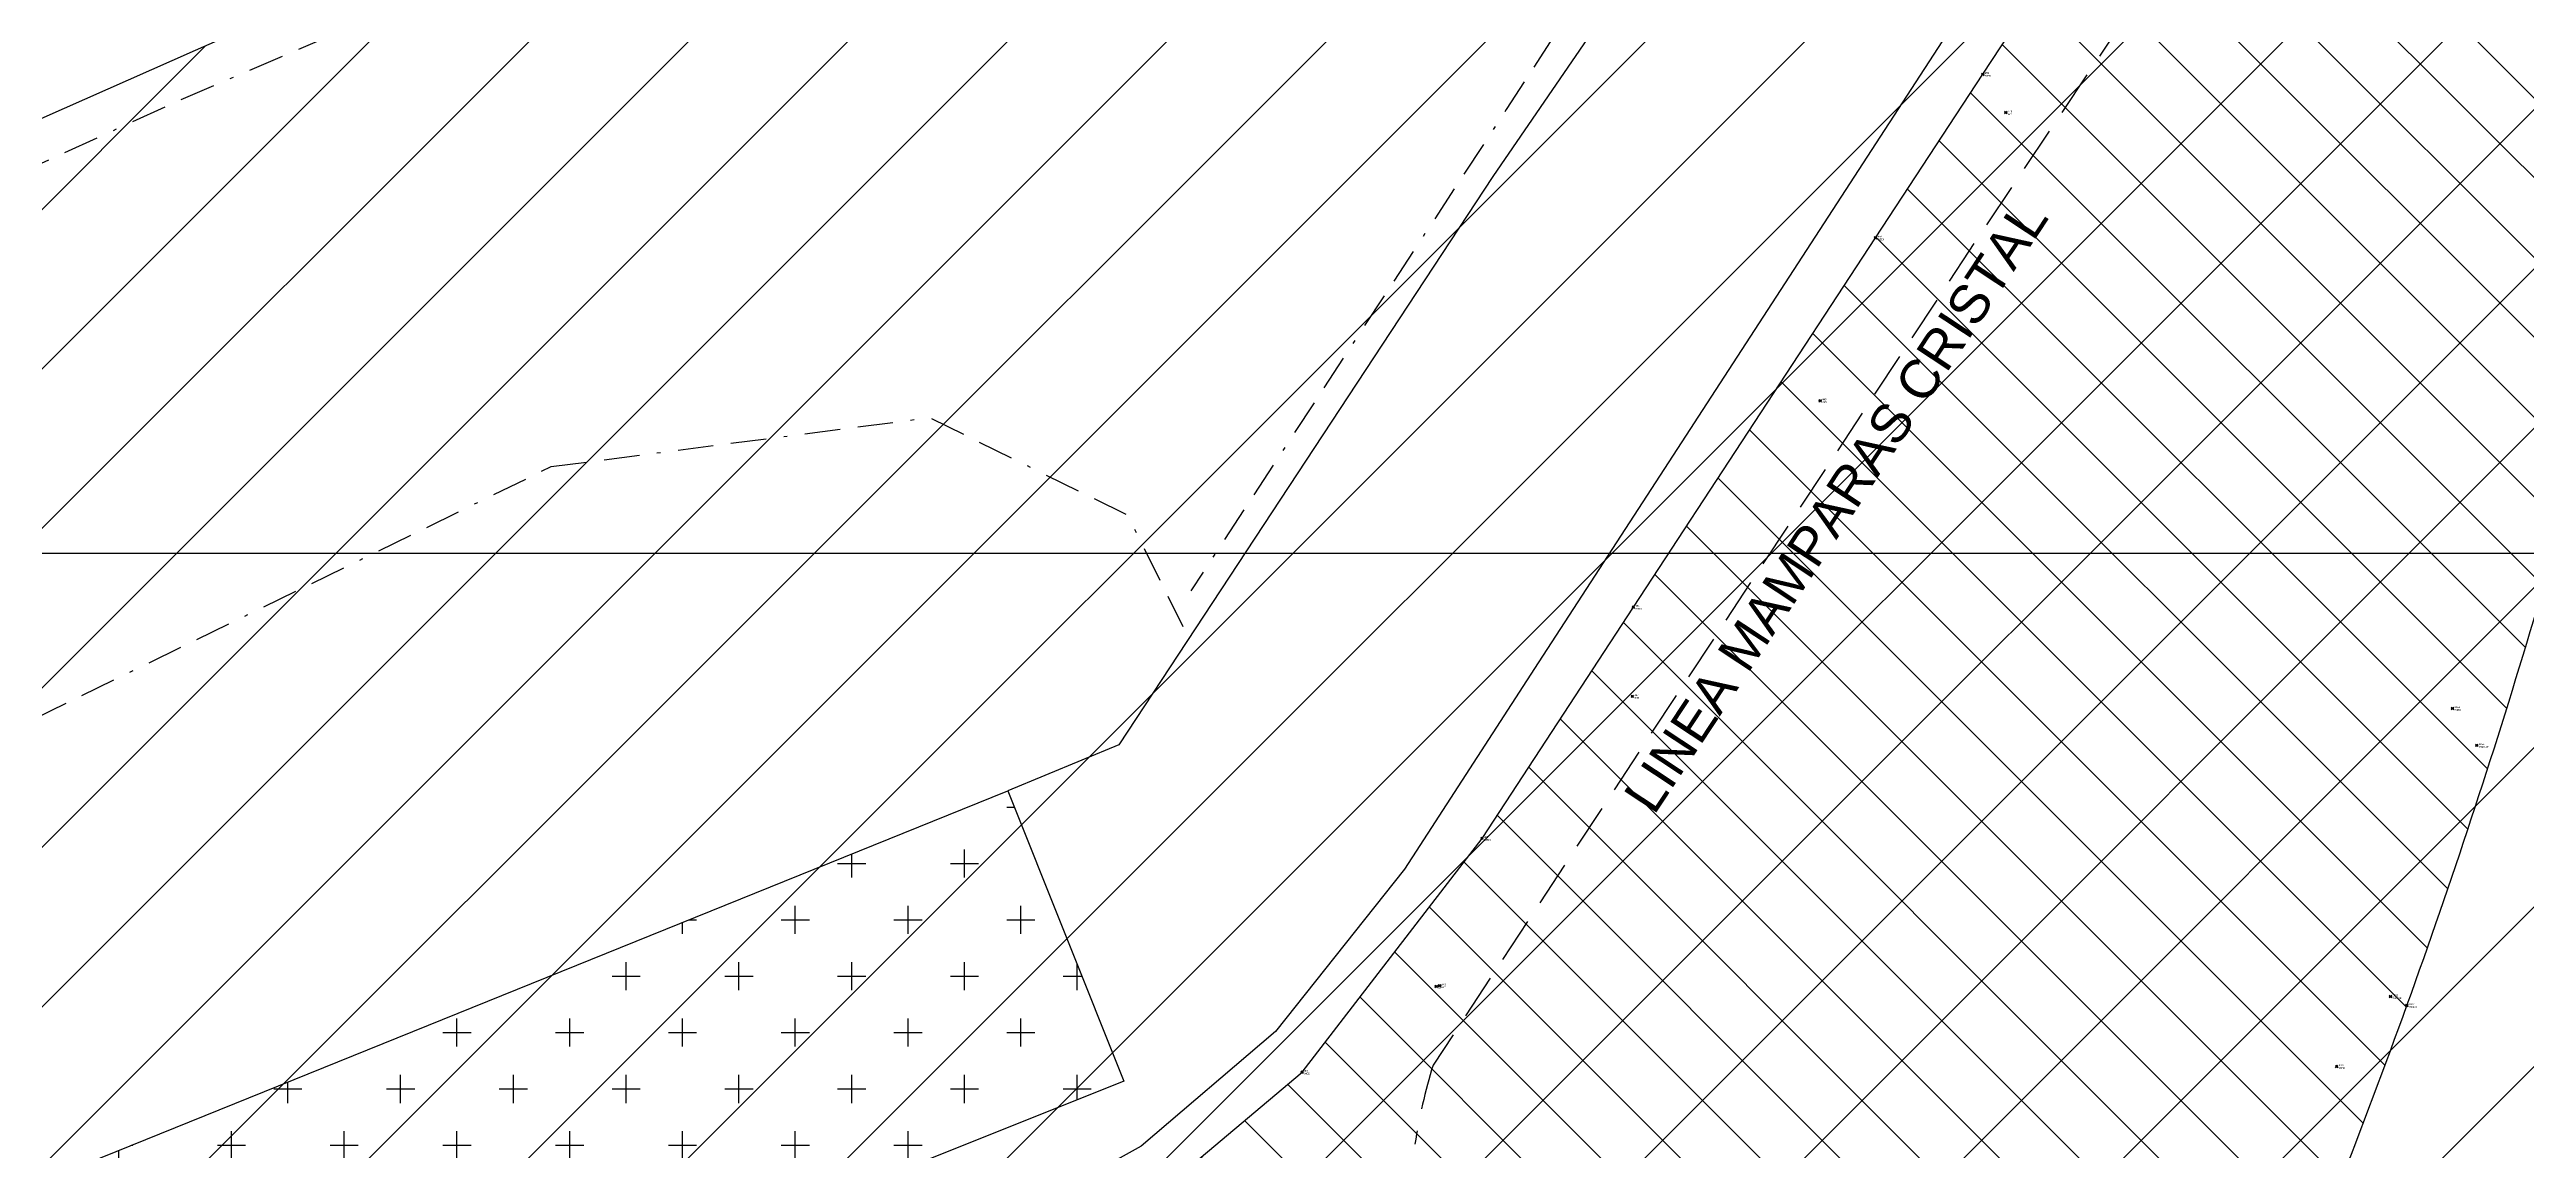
# Model space of a CAD drawing. Extents: x 352140 to 354978, y 6304672 to 6307963.
# Drawn here: x 352525.1 to 352594.8, y 6305483.2 to 6305514.2 of the extents above; entities that cross this region are included whole.
import ezdxf

# ---------------------------------------------------------------- set-up
doc = ezdxf.new("R2010")
doc.units = 0
for name, pattern in [('BORDER', [1.75, 0.5, -0.25, 0.5, -0.25, 0, -0.25]), ('DASHED', [19.05, 12.7, -6.35]), ('DIVIDE', [1.25, 0.5, -0.25, 0, -0.25, 0, -0.25]), ('HIDDEN', [9.525, 6.35, -3.175])]:
    doc.linetypes.add(name, pattern=pattern)
doc.layers.get('0').update_dxf_attribs({"linetype": 'CONTINUOUS'})
for name, color, linetype in [('0-LEVANTAMIENTO 2020.SEP', 252, 'CONTINUOUS'), ('02_Geo ext_Acotamiento', 7, 'CONTINUOUS'), ('1-ADOQUIN', 8, 'CONTINUOUS'), ('1-coordenadas', 8, 'CONTINUOUS'), ('1-JARDINERA', 7, 'CONTINUOUS'), ('1-LINEA DE CIERRO', 7, 'DIVIDE'), ('1-LINEA EXTERIOR EDIFICIO MADERAS', 252, 'CONTINUOUS'), ('1-LINEA MAMPARA DE CRISTAL', 7, 'HIDDEN'), ('1-RADIER', 251, 'CONTINUOUS'), ('1-REJA', 252, 'FENCELINE1'), ('1-TALUD', 252, 'BORDER'), ('2-ACHURADO JARDINERA', 252, 'CONTINUOUS'), ('V-NODE-TEXT5', 5, 'CONTINUOUS')]:
    doc.layers.add(name, color=color, linetype=linetype)
doc.styles.add('A', font='arial.ttf', dxfattribs={"height": 2})
doc.styles.add('ROMANS', font='romans.shx', dxfattribs={"width": 0.75})
doc.linetypes.add('FENCELINE1', pattern='A,6.35,-2.54,[133,ltypeshp.shx,S=2.54,R=0,X=-2.54,Y=0],-2.54,25.4', length=36.83)
doc.dimstyles.new('Principal', dxfattribs={"dimscale": 0, "dimtxt": 2, "dimasz": 2, "dimexe": 1, "dimexo": 1, "dimtad": 1, "dimrnd": 0.05, "dimzin": 1, "dimtxsty": 'ROMANS', "dimcen": 2.5, "dimclrt": 2, "dimaunit": 2, "dimadec": 0, "dimazin": 0, "dimtfac": 1, "dimtmove": 0, "dimatfit": 3, "dimfxl": 1, "dimfxlon": 1, "dimarcsym": 0})

# ---------------------------------------------------------------- blocks, each defined once
blk = doc.blocks.new('COORDENADAS')
at = {"layer": '1-coordenadas'}
blk.add_line((20, -700.625), (1420, -700.625), dxfattribs=at)
blk = doc.blocks.new('*U623', base_point=(352589.444, 6305485.549))
at = {"layer": 'V-NODE-TEXT5', "lineweight": -2}
for p, q in [((352589.408, 6305485.513), (352589.48, 6305485.585)), ((352589.408, 6305485.585), (352589.48, 6305485.513))]:
    blk.add_line(p, q, dxfattribs=at)
blk.add_circle((352589.444, 6305485.549), 0.0254, dxfattribs=at)
at = {"layer": 'V-NODE-TEXT5', "color": 0, "linetype": 'ByBlock', "char_height": 0.0508}
for s, insert, attachment_point in [('WPIC', (352589.503, 6305485.53), 1), ('1027', (352589.503, 6305485.585), 4)]:
    blk.add_mtext(s, dxfattribs=dict(at, insert=insert, attachment_point=attachment_point))
blk = doc.blocks.new('*U624', base_point=(352592.703, 6305495.629))
at = {"layer": 'V-NODE-TEXT5', "lineweight": -2}
for p, q in [((352592.667, 6305495.593), (352592.739, 6305495.665)), ((352592.667, 6305495.665), (352592.739, 6305495.593))]:
    blk.add_line(p, q, dxfattribs=at)
blk.add_circle((352592.703, 6305495.629), 0.0254, dxfattribs=at)
at = {"layer": 'V-NODE-TEXT5', "color": 0, "linetype": 'ByBlock', "char_height": 0.0508}
for s, insert, attachment_point in [('WPIC', (352592.762, 6305495.61), 1), ('1028', (352592.762, 6305495.665), 4)]:
    blk.add_mtext(s, dxfattribs=dict(at, insert=insert, attachment_point=attachment_point))
blk = doc.blocks.new('*U628', base_point=(352564.092, 6305487.804))
at = {"layer": 'V-NODE-TEXT5', "lineweight": -2}
for p, q in [((352564.056, 6305487.768), (352564.128, 6305487.84)), ((352564.056, 6305487.84), (352564.128, 6305487.768))]:
    blk.add_line(p, q, dxfattribs=at)
blk.add_circle((352564.092, 6305487.804), 0.0254, dxfattribs=at)
at = {"layer": 'V-NODE-TEXT5', "color": 0, "linetype": 'ByBlock', "char_height": 0.0508}
for s, insert, attachment_point in [('WPI', (352564.151, 6305487.785), 1), ('444', (352564.151, 6305487.84), 4)]:
    blk.add_mtext(s, dxfattribs=dict(at, insert=insert, attachment_point=attachment_point))
blk = doc.blocks.new('*U629', base_point=(352564.187, 6305487.822))
at = {"layer": 'V-NODE-TEXT5', "lineweight": -2}
for p, q in [((352564.151, 6305487.786), (352564.223, 6305487.858)), ((352564.151, 6305487.858), (352564.223, 6305487.786))]:
    blk.add_line(p, q, dxfattribs=at)
blk.add_circle((352564.187, 6305487.822), 0.0254, dxfattribs=at)
at = {"layer": 'V-NODE-TEXT5', "color": 0, "linetype": 'ByBlock', "char_height": 0.0508}
for s, insert, attachment_point in [('WPI', (352564.246, 6305487.803), 1), ('446', (352564.246, 6305487.858), 4)]:
    blk.add_mtext(s, dxfattribs=dict(at, insert=insert, attachment_point=attachment_point))
blk = doc.blocks.new('*U630', base_point=(352569.615, 6305495.968))
at = {"layer": 'V-NODE-TEXT5', "lineweight": -2}
for p, q in [((352569.579, 6305495.932), (352569.651, 6305496.004)), ((352569.579, 6305496.004), (352569.651, 6305495.932))]:
    blk.add_line(p, q, dxfattribs=at)
blk.add_circle((352569.615, 6305495.968), 0.0254, dxfattribs=at)
at = {"layer": 'V-NODE-TEXT5', "color": 0, "linetype": 'ByBlock', "char_height": 0.0508}
for s, insert, attachment_point in [('WPI', (352569.674, 6305495.949), 1), ('447', (352569.674, 6305496.004), 4)]:
    blk.add_mtext(s, dxfattribs=dict(at, insert=insert, attachment_point=attachment_point))
blk = doc.blocks.new('*U631', base_point=(352574.901, 6305504.295))
at = {"layer": 'V-NODE-TEXT5', "lineweight": -2}
for p, q in [((352574.865, 6305504.259), (352574.937, 6305504.331)), ((352574.865, 6305504.331), (352574.937, 6305504.259))]:
    blk.add_line(p, q, dxfattribs=at)
blk.add_circle((352574.901, 6305504.295), 0.0254, dxfattribs=at)
at = {"layer": 'V-NODE-TEXT5', "color": 0, "linetype": 'ByBlock', "char_height": 0.0508}
for s, insert, attachment_point in [('WPI', (352574.96, 6305504.276), 1), ('448', (352574.96, 6305504.331), 4)]:
    blk.add_mtext(s, dxfattribs=dict(at, insert=insert, attachment_point=attachment_point))
blk = doc.blocks.new('*U632', base_point=(352580.132, 6305512.406))
at = {"layer": 'V-NODE-TEXT5', "lineweight": -2}
for p, q in [((352580.096, 6305512.37), (352580.168, 6305512.442)), ((352580.096, 6305512.442), (352580.168, 6305512.37))]:
    blk.add_line(p, q, dxfattribs=at)
blk.add_circle((352580.132, 6305512.406), 0.0254, dxfattribs=at)
at = {"layer": 'V-NODE-TEXT5', "color": 0, "linetype": 'ByBlock', "char_height": 0.0508}
for s, insert, attachment_point in [('449', (352580.191, 6305512.442), 4), ('WPI', (352580.191, 6305512.387), 1)]:
    blk.add_mtext(s, dxfattribs=dict(at, insert=insert, attachment_point=attachment_point))
blk = doc.blocks.new('*U644', base_point=(352590.959, 6305487.514))
at = {"layer": 'V-NODE-TEXT5', "lineweight": -2}
for p, q in [((352590.923, 6305487.478), (352590.995, 6305487.55)), ((352590.923, 6305487.55), (352590.995, 6305487.478))]:
    blk.add_line(p, q, dxfattribs=at)
blk.add_circle((352590.959, 6305487.514), 0.0254, dxfattribs=at)
at = {"layer": 'V-NODE-TEXT5', "color": 0, "linetype": 'ByBlock', "char_height": 0.0508}
for s, insert, attachment_point in [('WMCUP', (352591.018, 6305487.495), 1), ('1032', (352591.018, 6305487.55), 4)]:
    blk.add_mtext(s, dxfattribs=dict(at, insert=insert, attachment_point=attachment_point))
blk = doc.blocks.new('*U645', base_point=(352593.387, 6305494.588))
at = {"layer": 'V-NODE-TEXT5', "lineweight": -2}
for p, q in [((352593.351, 6305494.552), (352593.423, 6305494.624)), ((352593.351, 6305494.624), (352593.423, 6305494.552))]:
    blk.add_line(p, q, dxfattribs=at)
blk.add_circle((352593.387, 6305494.588), 0.0254, dxfattribs=at)
at = {"layer": 'V-NODE-TEXT5', "color": 0, "linetype": 'ByBlock', "char_height": 0.0508}
for s, insert, attachment_point in [('WMCUP', (352593.446, 6305494.569), 1), ('1033', (352593.446, 6305494.624), 4)]:
    blk.add_mtext(s, dxfattribs=dict(at, insert=insert, attachment_point=attachment_point))
blk = doc.blocks.new('*U689', base_point=(352591.417, 6305487.264))
at = {"layer": 'V-NODE-TEXT5', "lineweight": -2}
for p, q in [((352591.381, 6305487.228), (352591.453, 6305487.3)), ((352591.381, 6305487.3), (352591.453, 6305487.228))]:
    blk.add_line(p, q, dxfattribs=at)
blk.add_circle((352591.417, 6305487.264), 0.0254, dxfattribs=at)
at = {"layer": 'V-NODE-TEXT5', "color": 0, "linetype": 'ByBlock', "char_height": 0.0508}
for s, insert, attachment_point in [('WEDIC', (352591.476, 6305487.245), 1), ('1007', (352591.476, 6305487.3), 4)]:
    blk.add_mtext(s, dxfattribs=dict(at, insert=insert, attachment_point=attachment_point))
blk = doc.blocks.new('*U705', base_point=(352579.481, 6305513.484))
at = {"layer": 'V-NODE-TEXT5', "lineweight": -2}
for p, q in [((352579.445, 6305513.448), (352579.517, 6305513.52)), ((352579.445, 6305513.52), (352579.517, 6305513.448))]:
    blk.add_line(p, q, dxfattribs=at)
blk.add_circle((352579.481, 6305513.484), 0.0254, dxfattribs=at)
at = {"layer": 'V-NODE-TEXT5', "color": 0, "linetype": 'ByBlock', "char_height": 0.0508}
for s, insert, attachment_point in [('WEDI', (352579.54, 6305513.465), 1), ('459', (352579.54, 6305513.52), 4)]:
    blk.add_mtext(s, dxfattribs=dict(at, insert=insert, attachment_point=attachment_point))
blk = doc.blocks.new('*U706', base_point=(352576.46, 6305508.881))
at = {"layer": 'V-NODE-TEXT5', "lineweight": -2}
for p, q in [((352576.424, 6305508.845), (352576.496, 6305508.917)), ((352576.424, 6305508.917), (352576.496, 6305508.845))]:
    blk.add_line(p, q, dxfattribs=at)
blk.add_circle((352576.46, 6305508.881), 0.0254, dxfattribs=at)
at = {"layer": 'V-NODE-TEXT5', "color": 0, "linetype": 'ByBlock', "char_height": 0.0508}
for s, insert, attachment_point in [('WEDI', (352576.519, 6305508.862), 1), ('460', (352576.519, 6305508.917), 4)]:
    blk.add_mtext(s, dxfattribs=dict(at, insert=insert, attachment_point=attachment_point))
blk = doc.blocks.new('*U707', base_point=(352569.643, 6305498.477))
at = {"layer": 'V-NODE-TEXT5', "lineweight": -2}
for p, q in [((352569.607, 6305498.441), (352569.679, 6305498.513)), ((352569.607, 6305498.513), (352569.679, 6305498.441))]:
    blk.add_line(p, q, dxfattribs=at)
blk.add_circle((352569.643, 6305498.477), 0.0254, dxfattribs=at)
at = {"layer": 'V-NODE-TEXT5', "color": 0, "linetype": 'ByBlock', "char_height": 0.0508}
for s, insert, attachment_point in [('461', (352569.702, 6305498.513), 4), ('WEDI', (352569.702, 6305498.458), 1)]:
    blk.add_mtext(s, dxfattribs=dict(at, insert=insert, attachment_point=attachment_point))
blk = doc.blocks.new('*U708', base_point=(352565.382, 6305491.97))
at = {"layer": 'V-NODE-TEXT5', "lineweight": -2}
for p, q in [((352565.346, 6305491.934), (352565.418, 6305492.006)), ((352565.346, 6305492.006), (352565.418, 6305491.934))]:
    blk.add_line(p, q, dxfattribs=at)
blk.add_circle((352565.382, 6305491.97), 0.0254, dxfattribs=at)
at = {"layer": 'V-NODE-TEXT5', "color": 0, "linetype": 'ByBlock', "char_height": 0.0508}
for s, insert, attachment_point in [('WEDI', (352565.441, 6305491.951), 1), ('462', (352565.441, 6305492.006), 4)]:
    blk.add_mtext(s, dxfattribs=dict(at, insert=insert, attachment_point=attachment_point))
blk = doc.blocks.new('*U709', base_point=(352560.315, 6305485.388))
at = {"layer": 'V-NODE-TEXT5', "lineweight": -2}
for p, q in [((352560.279, 6305485.352), (352560.351, 6305485.424)), ((352560.279, 6305485.424), (352560.351, 6305485.352))]:
    blk.add_line(p, q, dxfattribs=at)
blk.add_circle((352560.315, 6305485.388), 0.0254, dxfattribs=at)
at = {"layer": 'V-NODE-TEXT5', "color": 0, "linetype": 'ByBlock', "char_height": 0.0508}
for s, insert, attachment_point in [('WEDI', (352560.374, 6305485.369), 1), ('463', (352560.374, 6305485.424), 4)]:
    blk.add_mtext(s, dxfattribs=dict(at, insert=insert, attachment_point=attachment_point))
blk = doc.blocks.new('*D1356')
at = {"layer": '02_Geo ext_Acotamiento', "color": 0, "lineweight": -2, "transparency": 16777216}
blk.add_line((352474.093, 6305972.205), (352473.119, 6305978.179), dxfattribs=at)
at = {"layer": '02_Geo ext_Acotamiento', "color": 0, "transparency": 16777216}
blk.add_solid([(352473.283, 6305978.206), (352472.954, 6305978.153), (352472.958, 6305979.166)], dxfattribs=at)
at = {"layer": '02_Geo ext_Acotamiento', "color": 2, "transparency": 16777216, "insert": (352474.582, 6305974.845), "char_height": 1, "attachment_point": 5, "rotation": 279.25748, "style": 'ROMANS'}
blk.add_mtext('R765,10', dxfattribs=at)

msp = doc.modelspace()

# ---------------------------------------------------------------- hatches: boundary and pattern name
at = {"layer": '0-LEVANTAMIENTO 2020.SEP'}
h = msp.add_hatch(dxfattribs=at)
h.set_pattern_fill('ANSI31', color=252)
h.paths.add_polyline_path([(352458.213, 6305401.216), (352452.503, 6305398.982), (352452.816, 6305399.28), (352452.609, 6305399.636), (352451.638, 6305400.227), (352457.678, 6305402.577), (352457.689, 6305402.79), (352457.683, 6305402.996), (352454.252, 6305411.685), (352450.931, 6305420.069), (352447.151, 6305429.404), (352442.008, 6305442.347), (352436.835, 6305455.304), (352430.757, 6305470.685), (352440.792, 6305475.07), (352451.682, 6305479.894), (352465.771, 6305486.18), (352480.216, 6305492.535), (352496.407, 6305499.712), (352513.657, 6305507.299), (352529.161, 6305514.161), (352541.959, 6305519.8), (352561.927, 6305528.675), (352571.449, 6305540.268), (352583.647, 6305555.178), (352598.213, 6305545.789), (352605.453, 6305541.805), (352602.222, 6305538.721), (352606.073, 6305535.813), (352608.645, 6305532.42), (352608.792, 6305532.234), (352608.857, 6305528.43), (352613.727, 6305525.092), (352613.927, 6305524.926), (352609.716, 6305517.616), (352604.317, 6305502.974), (352607.353, 6305483.644), (352606.958, 6305479.393), (352608.039, 6305476.818), (352609.065, 6305474.225), (352617.537, 6305468.424), (352618.346, 6305465.146), (352618.854, 6305464.849), (352618.951, 6305464.69), (352608.801, 6305460.676), (352599.579, 6305457.023), (352587.598, 6305452.326), (352574.209, 6305447), (352559.984, 6305441.387), (352541.368, 6305434.036), (352532.693, 6305430.631), (352523.045, 6305426.8), (352512.509, 6305422.629), (352503.01, 6305418.889), (352490.722, 6305414.053), (352481.682, 6305410.475), (352476.439, 6305408.401), (352468.05, 6305405.104)])
at = {"layer": '1-LINEA EXTERIOR EDIFICIO MADERAS'}
h = msp.add_hatch(dxfattribs=at)
h.set_pattern_fill('ANSI31', color=252, scale=0.5, angle=90)
h.paths.add_polyline_path([(352509.254, 6305464.349), (352489.235, 6305457.311, 0.006593), (352483.626, 6305455.312, 0.225672), (352479.522, 6305451.091, 0.369359), (352482.833, 6305442.806, 0.105621), (352487.097, 6305441.999), (352494.78, 6305441.975, 0.022709), (352512.986, 6305443.076, 0.009245), (352519.629, 6305443.906, 0.008069), (352526.96, 6305445.081, 0.00776), (352532.19, 6305446.09, 0.003168), (352537.058, 6305447.14, 0.018522), (352547.928, 6305449.983, -0.000433), (352550.887, 6305450.916, 0.02483), (352567.437, 6305456.785, 0.024648), (352573.151, 6305459.473, 0.065043), (352578.117, 6305463.01, 0.03227), (352582.068, 6305467.188, 0.06625), (352589.221, 6305481.458, 0.027642), (352596.216, 6305502.437, 0.013828), (352598.79, 6305513.005, 0.018853), (352600.543, 6305523.006, 0.159831), (352600.113, 6305525.357, 0.093527), (352598.113, 6305527.807, 0.380747), (352588.95, 6305527.551), (352586.878, 6305524.749), (352584.88, 6305521.705), (352583.088, 6305518.971), (352579.481, 6305513.484), (352576.46, 6305508.881), (352569.643, 6305498.477), (352565.382, 6305491.97), (352560.315, 6305485.388), (352555.754, 6305481.548), (352539.433, 6305474.882), (352517.803, 6305467.362)])
at = {"layer": '2-ACHURADO JARDINERA'}
h = msp.add_hatch(dxfattribs=at)
h.set_pattern_fill('CROSS', color=256, scale=0.25)
h.paths.add_polyline_path([(352509.724, 6305476.199), (352512.936, 6305468.127), (352528.116, 6305474.254), (352555.3, 6305485.133), (352552.036, 6305493.309)])

# ---------------------------------------------------------------- linework, layer by layer
at = {"layer": '0-LEVANTAMIENTO 2020.SEP', "flags": 128}
msp.add_lwpolyline([(352513.657, 6305507.299), (352529.161, 6305514.161), (352541.959, 6305519.8), (352561.927, 6305528.675), (352571.449, 6305540.268), (352583.647, 6305555.178), (352598.213, 6305545.789)], dxfattribs=at)
at = {"layer": '1-ADOQUIN', "flags": 128}
msp.add_lwpolyline([(352569.687, 6305516.44), (352565.685, 6305510.608), (352555.154, 6305494.604), (352552.036, 6305493.309)], dxfattribs=at)
at = {"layer": '1-JARDINERA', "flags": 128}
msp.add_lwpolyline([(352555.3, 6305485.133), (352528.116, 6305474.254), (352512.936, 6305468.127), (352509.724, 6305476.199), (352552.036, 6305493.309), (352555.3, 6305485.133)], dxfattribs=at)
at = {"layer": '1-LINEA EXTERIOR EDIFICIO MADERAS', "flags": 128}
for points in [[(352517.803, 6305467.362), (352539.433, 6305474.882), (352555.754, 6305481.548), (352560.315, 6305485.388), (352565.382, 6305491.97), (352565.382, 6305491.97), (352569.643, 6305498.477), (352576.46, 6305508.881), (352579.481, 6305513.484), (352583.088, 6305518.971), (352584.88, 6305521.705), (352586.878, 6305524.749), (352588.95, 6305527.551, -0.380747), (352598.113, 6305527.807, -0.093527)], [(352596.216, 6305502.437, -0.027642), (352589.221, 6305481.458, -0.06625), (352582.068, 6305467.188, -0.03227), (352578.117, 6305463.01, -0.065043), (352573.151, 6305459.473, -0.024648), (352567.437, 6305456.785, -0.02318), (352552.004, 6305451.255, -0.020574), (352550.949, 6305450.891, 0.000441), (352547.928, 6305449.983, -0.018522), (352537.058, 6305447.14, -0.003168), (352532.19, 6305446.09, -0.00776), (352526.96, 6305445.081, -0.008069), (352519.629, 6305443.906, -0.009245)]]:
    msp.add_lwpolyline(points, format="xyb", dxfattribs=at)
at = {"layer": '1-LINEA MAMPARA DE CRISTAL', "ltscale": 0.2, "flags": 128}
msp.add_lwpolyline([(352586.645, 6305519.802), (352579.09, 6305508.502), (352568.869, 6305492.988), (352564.006, 6305485.585)], dxfattribs=at)
msp.add_lwpolyline([(352564.006, 6305485.585, 0.036075), (352563.495, 6305483.36)], format="xyb", dxfattribs=at)
at = {"layer": '1-RADIER', "flags": 128}
msp.add_lwpolyline([(352582.177, 6305529.926), (352584.058, 6305528.674), (352585.373, 6305526.71), (352584.82, 6305524.37), (352584.561, 6305523.993), (352575.85, 6305510.586), (352566.859, 6305496.752), (352563.201, 6305491.105), (352559.57, 6305486.53), (352555.782, 6305483.303), (352550.493, 6305480.362), (352537.586, 6305475.816), (352519.623, 6305469.573), (352515.482, 6305469.652), (352512.29, 6305472.634), (352510.593, 6305476.896), (352505.771, 6305474.983)], dxfattribs=at)
at = {"layer": '1-REJA', "ltscale": 0.2, "flags": 128}
msp.add_lwpolyline([(352457.825, 6305402.635), (352454.252, 6305411.685), (352450.931, 6305420.069), (352447.151, 6305429.404), (352442.008, 6305442.347), (352436.835, 6305455.304), (352430.757, 6305470.685), (352440.792, 6305475.07), (352451.682, 6305479.894), (352465.771, 6305486.18), (352480.216, 6305492.535), (352496.407, 6305499.712), (352513.657, 6305507.299), (352529.161, 6305514.161), (352541.959, 6305519.8), (352561.927, 6305528.675), (352571.449, 6305540.268), (352583.647, 6305555.178), (352598.213, 6305545.789)], dxfattribs=at)
at = {"layer": '1-TALUD', "ltscale": 2, "flags": 128}
for points in [[(352575.202, 6305526.621), (352566.066, 6305512.494), (352557.184, 6305498.94)], [(352479.366, 6305413.695), (352471.35, 6305410.59), (352463.275, 6305407.692), (352459.85, 6305408.077), (352457.519, 6305410.808), (352452.847, 6305420.83), (352449.032, 6305429.87), (352443.627, 6305443.568), (352439.217, 6305456.277), (352438.88, 6305462.46), (352440.586, 6305468.19), (352443.833, 6305473.092), (352452.164, 6305477.833), (352466.432, 6305484.957), (352480.496, 6305491.239), (352496.009, 6305497.946), (352514.835, 6305506.419), (352528.532, 6305512.673), (352541.654, 6305518.322), (352548.561, 6305519.167), (352554.075, 6305516.062), (352555.85, 6305516.285), (352561.048, 6305523.173)], [(352539.178, 6305502.438), (352549.829, 6305503.818), (352555.402, 6305501.074), (352556.962, 6305497.932)], [(352508.439, 6305487.443), (352539.178, 6305502.438)]]:
    msp.add_lwpolyline(points, dxfattribs=at)

# ---------------------------------------------------------------- block references
at = {"color": 252, "linetype": 'DASHED'}
msp.add_blockref('COORDENADAS', (352180, 6306200.625), dxfattribs=at)
for name, p in [('*U705', (352579.481, 6305513.484)), ('*U632', (352580.132, 6305512.406)), ('*U706', (352576.46, 6305508.881)), ('*U631', (352574.901, 6305504.295)), ('*U707', (352569.643, 6305498.477)), ('*U630', (352569.615, 6305495.968)), ('*U624', (352592.703, 6305495.629)), ('*U645', (352593.387, 6305494.588)), ('*U708', (352565.382, 6305491.97)), ('*U628', (352564.092, 6305487.804)), ('*U629', (352564.187, 6305487.822)), ('*U644', (352590.959, 6305487.514)), ('*U689', (352591.417, 6305487.264)), ('*U709', (352560.315, 6305485.388)), ('*U623', (352589.444, 6305485.549))]:
    msp.add_blockref(name, p)

# ---------------------------------------------------------------- texts
at = {"layer": '1-LINEA DE CIERRO', "style": 'A'}
msp.add_text('LINEA MAMPARAS CRISTAL', height=1.08, rotation=56.53892, dxfattribs=at).set_placement((352570.224, 6305492.596))

# ---------------------------------------------------------------- dimensions: what is measured, and where the dimension line sits
at = {"layer": '02_Geo ext_Acotamiento'}
dim = msp.add_radius_dim(center=(352596.042, 6305224.025), mpoint=(352472.958, 6305979.166), dimstyle='Principal', override={"dimscale": 0, "dimaunit": 0, "dimfxl": 0.22, "dimarcsym": 1}, dxfattribs=at)
dim.commit()
dim.dimension.update_dxf_attribs({"geometry": '*D1356', "text_midpoint": (352473.686, 6305974.698), "dimtype": 164})

doc.saveas('drawing.dxf')
